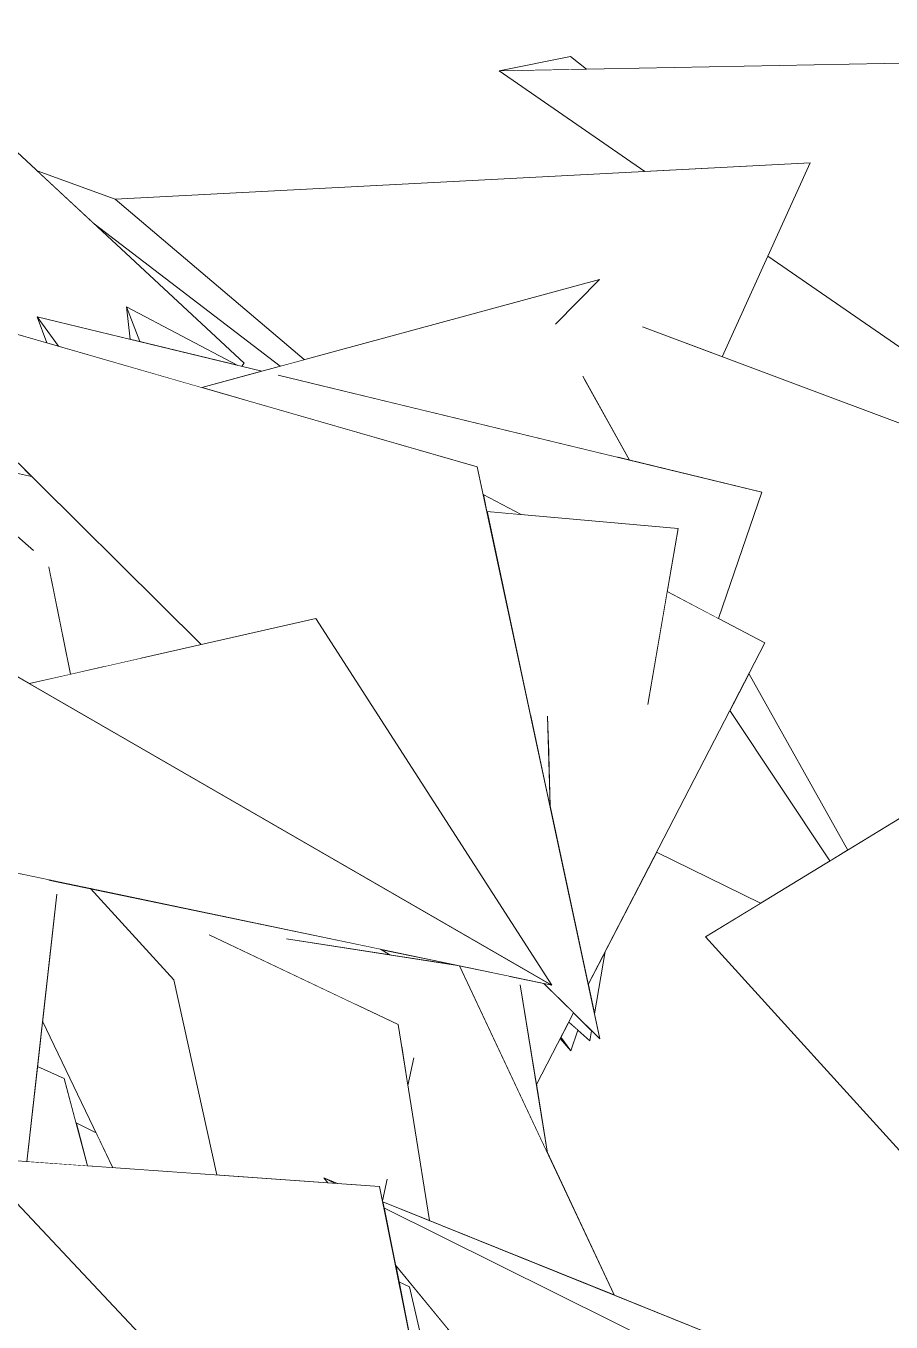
# Model space of a CAD drawing. Header units: millimetres. Extents: x -9413 to 8527, y -300 to 11224.
# Drawn here: x -4979 to -4633, y 5527 to 6046 of the extents above; entities that cross this region are included whole.
import ezdxf

# ---------------------------------------------------------------- set-up
doc = ezdxf.new("R2010")
doc.units = ezdxf.units.MM
doc.header["$MEASUREMENT"] = 0
doc.linetypes.add('Wipeout_Contour', pattern=[1000, 0, -1000])
doc.layers.add('Interior - Furniture', color=7, linetype='Continuous')
doc.layers.add('Interior - Furniture _Pen_No__4', color=7, linetype='Continuous', lineweight=20, true_color=0x029e21)

# ---------------------------------------------------------------- blocks, each defined once
blk = doc.blocks.new('Section Elem_40_6')
at = {"color": 254, "linetype": 'Wipeout_Contour', "lineweight": 0, "ltscale": 23062.820276}
blk.add_wipeout([(-4761.28, 6033.51), (-4789.85, 6027.74), (-4754.85, 6028.4)], dxfattribs=at).dxf.layer = 'Interior - Furniture'
at = {"color": 254, "linetype": 'Wipeout_Contour', "lineweight": 0, "ltscale": 60287.299092}
blk.add_wipeout([(-5055.55, 5943.35), (-4908.98, 5798.35), (-4863.11, 5808.78), (-4847.94, 5785.2), (-4768.74, 5662.09), (-4771.91, 5662.75), (-4749.47, 5640.56), (-4798.56, 5869.41)], dxfattribs=at).dxf.layer = 'Interior - Furniture'
at = {"color": 254, "linetype": 'Wipeout_Contour', "lineweight": 0, "ltscale": 28943.721263}
blk.add_wipeout([(-4603.44, 5744.7), (-4707.29, 5681.4), (-4521.55, 5476.75), (-4515.98, 5480.95)], dxfattribs=at).dxf.layer = 'Interior - Furniture'
at = {"color": 254, "linetype": 'Wipeout_Contour', "lineweight": 0, "ltscale": 22248.804298}
blk.add_wipeout([(-4828.88, 5637.66), (-4826.33, 5621.87), (-4823.88, 5633)], dxfattribs=at).dxf.layer = 'Interior - Furniture'
at = {"color": 254, "linetype": 'Wipeout_Contour', "lineweight": 0, "ltscale": 37129.976056}
blk.add_wipeout([(-4837.62, 5581.56), (-5038.89, 5595.67), (-5034.71, 5588.12), (-4989.06, 5581.56), (-4796.41, 5376.5)], dxfattribs=at).dxf.layer = 'Interior - Furniture'
at = {"color": 254, "linetype": 'Wipeout_Contour', "lineweight": 0, "ltscale": 45820.713944}
blk.add_wipeout([(-4749.69, 5944.39), (-4908.81, 5901.13), (-4891.46, 5896.14), (-4878.25, 5906.1), (-4816.46, 5891.16), (-4767.2, 5926.55)], dxfattribs=at).dxf.layer = 'Interior - Furniture'
at = {"color": 254, "linetype": 'Wipeout_Contour', "lineweight": 0, "ltscale": 23194.250963}
blk.add_wipeout([(-4974.69, 5929.42), (-4970.85, 5918.98), (-4966.11, 5917.61)], dxfattribs=at).dxf.layer = 'Interior - Furniture'
at = {"color": 254, "linetype": 'Wipeout_Contour', "lineweight": 0, "ltscale": 23107.13746}
blk.add_wipeout([(-5005.55, 5870.47), (-5016.53, 5871.46), (-4976.2, 5835.94)], dxfattribs=at).dxf.layer = 'Interior - Furniture'
at = {"color": 254, "linetype": 'Wipeout_Contour', "lineweight": 0, "ltscale": 44995.865646}
blk.add_wipeout([(-4794.73, 5851.56), (-4777.28, 5770.21), (-4770.39, 5769.62), (-4770.1, 5759.06), (-4730.31, 5774.37), (-4718.2, 5844.7)], dxfattribs=at).dxf.layer = 'Interior - Furniture'
at = {"color": 254, "linetype": 'Wipeout_Contour', "lineweight": 0, "ltscale": 22856.704321}
blk.add_wipeout([(-4933.15, 5792.85), (-4953, 5807.13), (-4948.08, 5789.46)], dxfattribs=at).dxf.layer = 'Interior - Furniture'
at = {"color": 254, "linetype": 'Wipeout_Contour', "lineweight": 0, "ltscale": 29629.064105}
blk.add_wipeout([(-4697.49, 5771.9), (-4657.45, 5711.78), (-4650.32, 5716.12), (-4689.83, 5786.71)], dxfattribs=at).dxf.layer = 'Interior - Furniture'
at = {"color": 254, "linetype": 'Wipeout_Contour', "lineweight": 0, "ltscale": 22304.978856}
blk.add_wipeout([(-4806.43, 5669.98), (-4810.26, 5670.78), (-4810.15, 5670.55)], dxfattribs=at).dxf.layer = 'Interior - Furniture'
at = {"color": 254, "linetype": 'Wipeout_Contour', "lineweight": 0, "ltscale": 29530.137391}
blk.add_wipeout([(-4761.96, 5647.3), (-4753.49, 5639.85), (-4752.8, 5643.85), (-4760.04, 5651.01)], dxfattribs=at).dxf.layer = 'Interior - Furniture'
at = {"color": 254, "linetype": 'Wipeout_Contour', "lineweight": 0, "ltscale": 22290.196887}
blk.add_wipeout([(-4796.41, 5376.5), (-4989.06, 5581.56), (-5133.53, 5602.31)], dxfattribs=at).dxf.layer = 'Interior - Furniture'
at = {"color": 254, "linetype": 'Wipeout_Contour', "lineweight": 0, "ltscale": 30806.446012}
blk.add_wipeout([(-4884.75, 5907.67), (-4974.69, 5929.42), (-4966.11, 5917.61), (-4908.81, 5901.13)], dxfattribs=at).dxf.layer = 'Interior - Furniture'
at = {"color": 254, "linetype": 'Wipeout_Contour', "lineweight": 0, "ltscale": 23096.700653}
blk.add_wipeout([(-4995.66, 5869.58), (-4976.93, 5865.57), (-4979.53, 5868.14)], dxfattribs=at).dxf.layer = 'Interior - Furniture'
at = {"color": 254, "linetype": 'Wipeout_Contour', "lineweight": 0, "ltscale": 76749.23581}
blk.add_wipeout([(-5085.08, 5803.47), (-5067.04, 5786.5), (-5044.57, 5797.86), (-5047.54, 5804.05), (-5040.62, 5799.85), (-5022.95, 5808.78), (-4977.76, 5782.71), (-4961.31, 5786.45), (-4969.93, 5829.33), (-4992.41, 5848.62)], dxfattribs=at).dxf.layer = 'Interior - Furniture'
at = {"color": 254, "linetype": 'Wipeout_Contour', "lineweight": 0, "ltscale": 22436.061932}
blk.add_wipeout([(-4777.28, 5770.21), (-4769.42, 5733.55), (-4770.39, 5769.62)], dxfattribs=at).dxf.layer = 'Interior - Furniture'
at = {"color": 254, "linetype": 'Wipeout_Contour', "lineweight": 0, "ltscale": 22175.63436}
blk.add_wipeout([(-4754.15, 5662.38), (-4751.63, 5650.62), (-4747.34, 5675.56)], dxfattribs=at).dxf.layer = 'Interior - Furniture'
at = {"color": 254, "linetype": 'Wipeout_Contour', "lineweight": 0, "ltscale": 22146.323294}
blk.add_wipeout([(-4765.34, 5640.76), (-4761.12, 5635.74), (-4765.1, 5641.22)], dxfattribs=at).dxf.layer = 'Interior - Furniture'
at = {"color": 254, "linetype": 'Wipeout_Contour', "lineweight": 0, "ltscale": 29893.68304}
blk.add_wipeout([(-4959.09, 5606.93), (-4954.46, 5589.75), (-4944.33, 5589.04), (-4951.01, 5602.96)], dxfattribs=at).dxf.layer = 'Interior - Furniture'
at = {"color": 254, "linetype": 'Wipeout_Contour', "lineweight": 0, "ltscale": 22200.465279}
blk.add_wipeout([(-4854.46, 5582.74), (-4859.97, 5584.96), (-4855.66, 5582.83)], dxfattribs=at).dxf.layer = 'Interior - Furniture'
at = {"color": 254, "linetype": 'Wipeout_Contour', "lineweight": 0, "ltscale": 57483.82073}
blk.add_wipeout([(-4615.71, 5486.51), (-4836.4, 5575.46), (-4835.9, 5573.02), (-4661.65, 5486.51), (-4584.08, 5249.08), (-4607.71, 5426.42), (-4621.17, 5437.98), (-4609.35, 5438.8)], dxfattribs=at).dxf.layer = 'Interior - Furniture'
at = {"color": 254, "linetype": 'Wipeout_Contour', "lineweight": 0, "ltscale": 81876.658669}
blk.add_wipeout([(-5043.43, 5541.96), (-5107.63, 5538.82), (-5079.34, 5521.11), (-5091.65, 5503.99), (-5058.93, 5480), (-4995.45, 5451.66), (-4907.56, 5437.13), (-4949.9, 5479.31), (-4988.43, 5505.12), (-4988.49, 5504.59), (-4989.39, 5505.76)], dxfattribs=at).dxf.layer = 'Interior - Furniture'
at = {"layer": 'Interior - Furniture _Pen_No__4', "linetype": 'Continuous'}
for p, q in [((-4976.93, 5865.57), (-5067.42, 5884.97)), ((-5016.53, 5871.46), (-4976.16, 5835.91))]:
    blk.add_line(p, q, dxfattribs=at)
at = {"color": 254, "linetype": 'Wipeout_Contour', "lineweight": 0, "ltscale": 38615.209267}
blk.add_wipeout([(-4974.64, 5987.74), (-4951.85, 5966.59), (-4877.46, 5909.65), (-4867.79, 5912.28), (-4943.38, 5976.45)], dxfattribs=at).dxf.layer = 'Interior - Furniture'
at = {"color": 254, "linetype": 'Wipeout_Contour', "lineweight": 0, "ltscale": 68010.769941}
blk.add_wipeout([(-4891.46, 5896.14), (-4798.56, 5869.41), (-4796.18, 5858.31), (-4781.04, 5850.34), (-4718.2, 5844.7), (-4722.53, 5819.53), (-4702.01, 5808.73), (-4684.74, 5859.3), (-4878.25, 5906.1)], dxfattribs=at).dxf.layer = 'Interior - Furniture'
at = {"color": 254, "linetype": 'Wipeout_Contour', "lineweight": 0, "ltscale": 30530.668615}
blk.add_wipeout([(-4969.93, 5829.33), (-4961.31, 5786.45), (-4948.08, 5789.46), (-4953, 5807.13)], dxfattribs=at).dxf.layer = 'Interior - Furniture'
at = {"color": 254, "linetype": 'Wipeout_Contour', "lineweight": 0, "ltscale": 29531.470813}
blk.add_wipeout([(-4761.96, 5647.3), (-4765.1, 5641.22), (-4761.12, 5635.74), (-4758.28, 5644.07)], dxfattribs=at).dxf.layer = 'Interior - Furniture'
at = {"color": 254, "linetype": 'Wipeout_Contour', "lineweight": 0, "ltscale": 22203.009376}
blk.add_wipeout([(-4855.66, 5582.83), (-4859.97, 5584.96), (-4858.37, 5583.02)], dxfattribs=at).dxf.layer = 'Interior - Furniture'
at = {"color": 254, "linetype": 'Wipeout_Contour', "lineweight": 0, "ltscale": 36268.692371}
blk.add_wipeout([(-4835.9, 5573.02), (-4832.34, 5555.31), (-4831.29, 5550.04), (-4584.08, 5249.08), (-4661.65, 5486.51)], dxfattribs=at).dxf.layer = 'Interior - Furniture'
at = {"color": 254, "linetype": 'Wipeout_Contour', "lineweight": 0, "ltscale": 76101.238854}
blk.add_wipeout([(-4943.38, 5976.45), (-4867.79, 5912.28), (-4749.69, 5944.39), (-4767.2, 5926.55), (-4816.46, 5891.16), (-4742.42, 5873.25), (-4756.36, 5905.59), (-4732.42, 5925.39), (-4700.57, 5913.44), (-4665.36, 5991.04)], dxfattribs=at).dxf.layer = 'Interior - Furniture'
at = {"color": 254, "linetype": 'Wipeout_Contour', "lineweight": 0, "ltscale": 104195.558453}
blk.add_wipeout([(-4953.34, 5700.73), (-4920, 5664.16), (-4902.74, 5586.13), (-4858.37, 5583.02), (-4859.97, 5584.96), (-4854.46, 5582.74), (-4837.62, 5581.56), (-4836.47, 5575.82), (-4834.58, 5584.39), (-4905.86, 5682.19), (-4846.31, 5653.89), (-4874.93, 5680.54), (-4833.49, 5674.15), (-4837.24, 5676.43)], dxfattribs=at).dxf.layer = 'Interior - Furniture'
at = {"color": 254, "linetype": 'Wipeout_Contour', "lineweight": 0, "ltscale": 57971.435549}
blk.add_wipeout([(-4825.72, 5541.36), (-4829.96, 5543.44), (-4796.41, 5376.5), (-4825.35, 5395.88), (-4823.37, 5387.77), (-4822.35, 5386.49), (-4820.29, 5377.71), (-4773.32, 5317.64)], dxfattribs=at).dxf.layer = 'Interior - Furniture'
at = {"color": 254, "linetype": 'Wipeout_Contour', "lineweight": 0, "ltscale": 69577.864975}
blk.add_wipeout([(-5045.22, 5940.37), (-4970.85, 5918.98), (-4974.69, 5929.42), (-4937.43, 5920.41), (-4938.86, 5933.43), (-4894.34, 5909.99), (-4892.75, 5909.6), (-4891.79, 5910.86), (-5037.18, 6045.76)], dxfattribs=at).dxf.layer = 'Interior - Furniture'
at = {"color": 254, "linetype": 'Wipeout_Contour', "lineweight": 0, "ltscale": 22676.430953}
blk.add_wipeout([(-4737.61, 5872.09), (-4756.36, 5905.59), (-4742.42, 5873.25)], dxfattribs=at).dxf.layer = 'Interior - Furniture'
at = {"color": 254, "linetype": 'Wipeout_Contour', "lineweight": 0, "ltscale": 52598.93642}
blk.add_wipeout([(-4966.83, 5698.4), (-4972.5, 5647.72), (-4944.33, 5589.04), (-4902.74, 5586.13), (-4920, 5664.16), (-4953.34, 5700.73), (-4970.18, 5704.25)], dxfattribs=at).dxf.layer = 'Interior - Furniture'
at = {"color": 254, "linetype": 'Wipeout_Contour', "lineweight": 0, "ltscale": 29783.572801}
blk.add_wipeout([(-4837.24, 5676.43), (-4833.49, 5674.15), (-4810.15, 5670.55), (-4810.26, 5670.78)], dxfattribs=at).dxf.layer = 'Interior - Furniture'
at = {"layer": 'Interior - Furniture _Pen_No__4', "linetype": 'Continuous'}
for p, q in [((-4974.64, 5987.74), (-4943.38, 5976.45)), ((-4970.85, 5918.98), (-4974.69, 5929.42)), ((-4974.69, 5929.42), (-4966.11, 5917.61))]:
    blk.add_line(p, q, dxfattribs=at)
at = {"color": 254, "linetype": 'Wipeout_Contour', "lineweight": 0, "ltscale": 23134.416087}
blk.add_wipeout([(-4938.86, 5933.43), (-4937.43, 5920.41), (-4933.58, 5919.48)], dxfattribs=at).dxf.layer = 'Interior - Furniture'
at = {"color": 254, "linetype": 'Wipeout_Contour', "lineweight": 0, "ltscale": 82020.879372}
blk.add_wipeout([(-4756.36, 5905.59), (-4737.61, 5872.09), (-4684.74, 5859.3), (-4702.01, 5808.73), (-4683.49, 5798.97), (-4689.83, 5786.71), (-4650.32, 5716.12), (-4603.44, 5744.7), (-4554.7, 5731.79), (-4511.37, 5842.44), (-4732.42, 5925.39)], dxfattribs=at).dxf.layer = 'Interior - Furniture'
at = {"color": 254, "linetype": 'Wipeout_Contour', "lineweight": 0, "ltscale": 37500.9848}
blk.add_wipeout([(-4972.5, 5647.72), (-4974.53, 5629.52), (-4963.89, 5624.69), (-4959.09, 5606.93), (-4951.01, 5602.96)], dxfattribs=at).dxf.layer = 'Interior - Furniture'
at = {"color": 254, "linetype": 'Wipeout_Contour', "lineweight": 0, "ltscale": 52807.257896}
blk.add_wipeout([(-4789.85, 6027.74), (-4731.54, 5987.57), (-4665.36, 5991.04), (-4682.32, 5953.66), (-4532.21, 5850.26), (-4520.23, 5845.76), (-4486.1, 6033.51)], dxfattribs=at).dxf.layer = 'Interior - Furniture'
at = {"color": 254, "linetype": 'Wipeout_Contour', "lineweight": 0, "ltscale": 23099.025996}
blk.add_wipeout([(-4894.34, 5909.99), (-4938.86, 5933.43), (-4933.58, 5919.48)], dxfattribs=at).dxf.layer = 'Interior - Furniture'
at = {"color": 254, "linetype": 'Wipeout_Contour', "lineweight": 0, "ltscale": 117670.240976}
blk.add_wipeout([(-4765.34, 5640.76), (-4774.88, 5622.32), (-4770.4, 5594.81), (-4743.77, 5538.13), (-4646.16, 5498.78), (-4606.3, 5570.13), (-4707.29, 5681.4), (-4685.17, 5694.88), (-4726.83, 5715.2), (-4747.34, 5675.56), (-4751.63, 5650.62), (-4749.47, 5640.56), (-4752.8, 5643.85), (-4753.49, 5639.85), (-4758.28, 5644.07), (-4761.12, 5635.74)], dxfattribs=at).dxf.layer = 'Interior - Furniture'
at = {"color": 254, "linetype": 'Wipeout_Contour', "lineweight": 0, "ltscale": 29970.34474}
blk.add_wipeout([(-4978.78, 5591.46), (-4954.46, 5589.75), (-4963.89, 5624.69), (-4974.53, 5629.52)], dxfattribs=at).dxf.layer = 'Interior - Furniture'
at = {"layer": 'Interior - Furniture _Pen_No__4', "linetype": 'Continuous'}
for p, q in [((-4891.79, 5910.86), (-5037.18, 6045.76)), ((-4761.28, 6033.51), (-4789.85, 6027.74)), ((-4486.1, 6033.51), (-4789.85, 6027.74)), ((-4754.85, 6028.4), (-4761.28, 6033.51)), ((-4789.85, 6027.74), (-4731.54, 5987.57)), ((-4665.36, 5991.04), (-4943.38, 5976.45)), ((-4700.57, 5913.44), (-4665.36, 5991.04)), ((-4943.38, 5976.45), (-4867.79, 5912.28)), ((-4877.46, 5909.65), (-4951.85, 5966.59)), ((-4682.32, 5953.66), (-4532.21, 5850.26)), ((-4798.56, 5869.41), (-5055.55, 5943.35)), ((-4749.69, 5944.39), (-4908.81, 5901.13)), ((-4767.26, 5926.49), (-4749.69, 5944.39)), ((-4937.43, 5920.41), (-4938.86, 5933.43)), ((-4894.34, 5909.99), (-4938.86, 5933.43)), ((-4938.86, 5933.43), (-4933.58, 5919.48)), ((-4884.75, 5907.67), (-4974.69, 5929.42)), ((-4511.37, 5842.44), (-4732.45, 5925.4)), ((-4892.75, 5909.6), (-4891.79, 5910.86)), ((-4756.37, 5905.62), (-4737.61, 5872.09)), ((-4954.46, 5589.75), (-4963.89, 5624.69)), ((-4951.01, 5602.96), (-4959.09, 5606.93))]:
    blk.add_line(p, q, dxfattribs=at)
at = {"color": 254, "linetype": 'Wipeout_Contour', "lineweight": 0, "ltscale": 22691.191423}
blk.add_wipeout([(-4796.18, 5858.31), (-4794.73, 5851.56), (-4781.04, 5850.34)], dxfattribs=at).dxf.layer = 'Interior - Furniture'
at = {"color": 254, "linetype": 'Wipeout_Contour', "lineweight": 0, "ltscale": 45511.693266}
blk.add_wipeout([(-4970.18, 5704.25), (-5119.08, 5735.42), (-5114.08, 5731.57), (-5038.89, 5595.67), (-4978.78, 5591.46), (-4966.83, 5698.4)], dxfattribs=at).dxf.layer = 'Interior - Furniture'
at = {"color": 254, "linetype": 'Wipeout_Contour', "lineweight": 0, "ltscale": 29613.225716}
blk.add_wipeout([(-4786.08, 5665.72), (-4805.63, 5669.81), (-4770.4, 5594.81), (-4781.36, 5662.14)], dxfattribs=at).dxf.layer = 'Interior - Furniture'
at = {"layer": 'Interior - Furniture _Pen_No__4', "linetype": 'Continuous'}
for p, q in [((-4684.74, 5859.3), (-4878.26, 5906.1)), ((-4781.04, 5850.34), (-4796.18, 5858.31)), ((-4718.2, 5844.7), (-4794.73, 5851.56)), ((-4972.5, 5647.72), (-4944.33, 5589.04)), ((-4963.89, 5624.69), (-4974.53, 5629.52))]:
    blk.add_line(p, q, dxfattribs=at)
at = {"color": 254, "linetype": 'Wipeout_Contour', "lineweight": 0, "ltscale": 36998.297713}
blk.add_wipeout([(-4786.08, 5665.72), (-4781.36, 5662.14), (-4774.88, 5622.32), (-4760.04, 5651.01), (-4771.91, 5662.75)], dxfattribs=at).dxf.layer = 'Interior - Furniture'
at = {"color": 254, "linetype": 'Wipeout_Contour', "lineweight": 0, "ltscale": 44742.715877}
blk.add_wipeout([(-4730.31, 5774.37), (-4770.1, 5759.06), (-4769.42, 5733.55), (-4754.15, 5662.38), (-4683.49, 5798.97), (-4722.53, 5819.53)], dxfattribs=at).dxf.layer = 'Interior - Furniture'
at = {"layer": 'Interior - Furniture _Pen_No__4', "linetype": 'Continuous'}
for p, q in [((-4702.01, 5808.73), (-4684.74, 5859.3)), ((-4730.32, 5774.31), (-4718.2, 5844.7)), ((-4683.49, 5798.97), (-4722.53, 5819.53)), ((-4689.83, 5786.71), (-4650.32, 5716.12)), ((-4657.45, 5711.78), (-4697.49, 5771.9)), ((-4707.29, 5681.4), (-4603.44, 5744.7)), ((-4685.17, 5694.88), (-4726.83, 5715.2)), ((-4521.55, 5476.75), (-4707.29, 5681.4))]:
    blk.add_line(p, q, dxfattribs=at)
at = {"color": 254, "linetype": 'Wipeout_Contour', "lineweight": 0, "ltscale": 74132.38105}
blk.add_wipeout([(-4874.93, 5680.54), (-4846.31, 5653.89), (-4830.27, 5646.27), (-4828.88, 5637.66), (-4823.88, 5633), (-4826.33, 5621.87), (-4817.63, 5567.9), (-4743.77, 5538.13), (-4805.63, 5669.81), (-4806.43, 5669.98)], dxfattribs=at).dxf.layer = 'Interior - Furniture'
at = {"layer": 'Interior - Furniture _Pen_No__4', "linetype": 'Continuous'}
for p, q in [((-4754.15, 5662.38), (-4683.49, 5798.97)), ((-4751.63, 5650.62), (-4747.34, 5675.56)), ((-4774.88, 5622.32), (-4760.04, 5651.01)), ((-4761.96, 5647.3), (-4753.49, 5639.85)), ((-4765.1, 5641.22), (-4761.12, 5635.74)), ((-4761.12, 5635.74), (-4758.28, 5644.07)), ((-4753.49, 5639.85), (-4752.8, 5643.85)), ((-4761.12, 5635.74), (-4765.34, 5640.76))]:
    blk.add_line(p, q, dxfattribs=at)
at = {"color": 254, "linetype": 'Wipeout_Contour', "lineweight": 0, "ltscale": 44448.634915}
blk.add_wipeout([(-4830.27, 5646.27), (-4905.86, 5682.19), (-4834.58, 5584.39), (-4836.47, 5575.82), (-4836.4, 5575.46), (-4817.63, 5567.9)], dxfattribs=at).dxf.layer = 'Interior - Furniture'
at = {"color": 254, "linetype": 'Wipeout_Contour', "lineweight": 0, "ltscale": 43845.845745}
blk.add_wipeout([(-4810.71, 5524.99), (-4831.29, 5550.04), (-4829.96, 5543.44), (-4825.72, 5541.36), (-4796.16, 5415.14), (-4792.15, 5409.88)], dxfattribs=at).dxf.layer = 'Interior - Furniture'
at = {"layer": 'Interior - Furniture _Pen_No__4', "linetype": 'Continuous'}
for p, q in [((-4817.63, 5567.9), (-4830.27, 5646.27)), ((-4826.33, 5621.87), (-4823.88, 5633.02)), ((-4837.62, 5581.56), (-5038.89, 5595.67)), ((-4854.46, 5582.74), (-4859.97, 5584.96)), ((-4855.66, 5582.83), (-4859.97, 5584.96)), ((-4859.97, 5584.96), (-4858.37, 5583.02)), ((-4836.47, 5575.82), (-4834.58, 5584.4)), ((-4796.41, 5376.5), (-4989.06, 5581.56)), ((-4796.41, 5376.5), (-4837.62, 5581.56)), ((-4615.71, 5486.51), (-4836.4, 5575.46)), ((-4661.65, 5486.51), (-4835.9, 5573.02)), ((-4831.29, 5550.04), (-4584.08, 5249.08)), ((-4825.72, 5541.36), (-4829.96, 5543.44)), ((-4773.32, 5317.64), (-4825.72, 5541.36))]:
    blk.add_line(p, q, dxfattribs=at)
at = {"color": 254, "linetype": 'Wipeout_Contour', "lineweight": 0, "ltscale": 22608.791983}
blk.add_wipeout([(-4863.11, 5808.78), (-4977.76, 5782.71), (-4768.74, 5662.09)], dxfattribs=at).dxf.layer = 'Interior - Furniture'
at = {"color": 254, "linetype": 'Wipeout_Contour', "lineweight": 0, "ltscale": 30481.12425}
blk.add_wipeout([(-5022.95, 5808.78), (-5138.52, 5750.38), (-5119.08, 5735.42), (-4768.74, 5662.09)], dxfattribs=at).dxf.layer = 'Interior - Furniture'
at = {"layer": 'Interior - Furniture _Pen_No__4', "linetype": 'Continuous'}
for p, q in [((-5055.55, 5943.35), (-4908.98, 5798.35)), ((-4749.47, 5640.56), (-4798.56, 5869.41)), ((-4969.93, 5829.34), (-4961.31, 5786.45)), ((-4768.74, 5662.09), (-5022.95, 5808.78)), ((-4863.11, 5808.78), (-4977.76, 5782.71)), ((-4768.74, 5662.09), (-4863.11, 5808.78)), ((-4769.42, 5733.55), (-4770.39, 5769.63)), ((-5119.08, 5735.42), (-4768.74, 5662.09)), ((-4978.78, 5591.46), (-4966.83, 5698.42)), ((-4920, 5664.16), (-4953.34, 5700.73)), ((-4830.27, 5646.27), (-4905.88, 5682.2)), ((-4806.43, 5669.98), (-4874.95, 5680.54)), ((-4833.49, 5674.15), (-4837.24, 5676.43)), ((-4810.15, 5670.55), (-4810.26, 5670.78)), ((-4743.77, 5538.13), (-4805.63, 5669.81)), ((-4902.74, 5586.13), (-4920, 5664.16)), ((-4770.4, 5594.81), (-4781.36, 5662.16)), ((-4771.91, 5662.75), (-4749.47, 5640.56))]:
    blk.add_line(p, q, dxfattribs=at)

msp = doc.modelspace()

# ---------------------------------------------------------------- block references
at = {"layer": 'Interior - Furniture'}
msp.add_blockref('Section Elem_40_6', (0, 0), dxfattribs=at)

doc.saveas('drawing.dxf')
